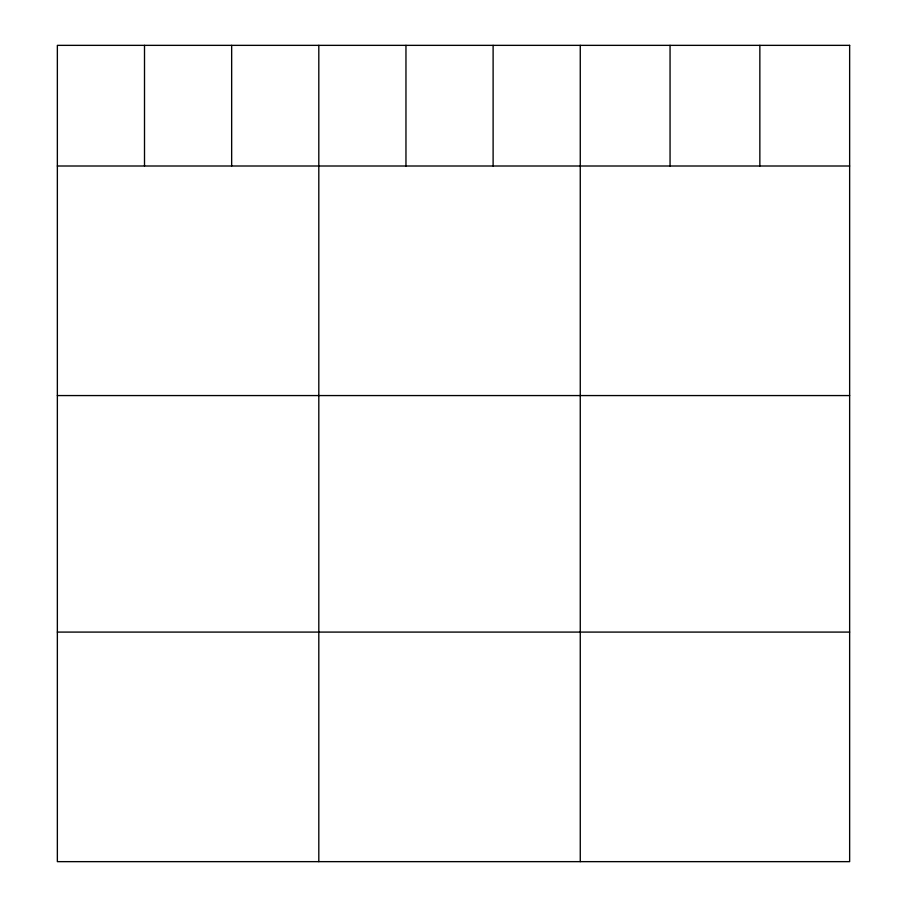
<?xml version="1.0" encoding="UTF-8"?>
<svg xmlns="http://www.w3.org/2000/svg" width="907" height="907" viewBox="0 0 907 907"><rect width="100%" height="100%" fill="white"/><g stroke="black" fill="none" stroke-linecap="round" stroke-linejoin="round"><path stroke-width="1.36" d="M57.356 166.004L849.644 166.004M57.356 395.565L849.644 395.565M57.356 632.088L849.644 632.088M759.851 45.35L759.851 166.004M670.058 45.35L670.058 166.004M580.265 45.35L580.265 861.65M493.113 45.35L493.113 166.004M405.962 45.35L405.962 166.004M318.81 45.35L318.81 861.65M231.659 45.35L231.659 166.004M144.508 45.35L144.508 166.004M849.644 45.35L57.356 45.35L57.356 861.65L849.644 861.65L849.644 45.35"/></g></svg>
